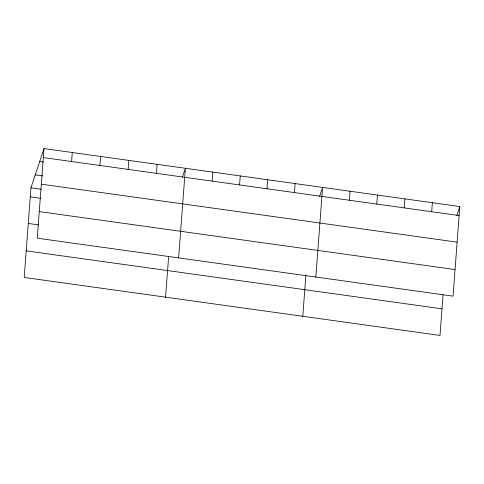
<?xml version="1.0" encoding="UTF-8"?>
<svg xmlns="http://www.w3.org/2000/svg" width="484" height="484" viewBox="0 0 484 484"><rect width="100%" height="100%" fill="white"/><g stroke="black" fill="none" stroke-linecap="round" stroke-linejoin="round"><path stroke-width="0.73" d="M44.002 148.576L37.262 238.188L453.06 296.154L459.8 206.541L44.002 148.576L30.94 187.846L24.2 277.459L439.998 335.424L443.06 294.75M71.596 161.529L72.273 152.52M99.873 165.468L100.551 156.459M128.145 169.412L128.823 160.404M156.423 173.351L157.1 164.342M165.57 297.164L168.632 256.496M178.632 257.899L185.372 168.287L182.42 177.15M212.137 181.119L212.815 172.11M239.58 184.948L240.258 175.934M267.023 188.772L267.7 179.764M294.466 192.596L295.143 183.587M302.784 316.294L305.9 274.882M315.846 277.023L322.586 187.411L319.64 196.28M349.351 200.249L350.029 191.24M376.794 204.073L377.472 195.064M404.237 207.896L404.914 198.888M431.68 211.726L432.357 202.717M456.854 215.41L459.8 206.541M43.324 157.584L459.122 215.549M39.688 161.535L43.409 162.055M35.247 174.887L42.689 175.928M41.322 184.186L457.12 242.151M30.94 187.846L41.358 189.298M30.262 196.855L40.68 198.307M39.265 211.593L455.063 269.552M28.26 223.457L38.678 224.909M26.203 250.863L442.001 308.822"/></g></svg>
